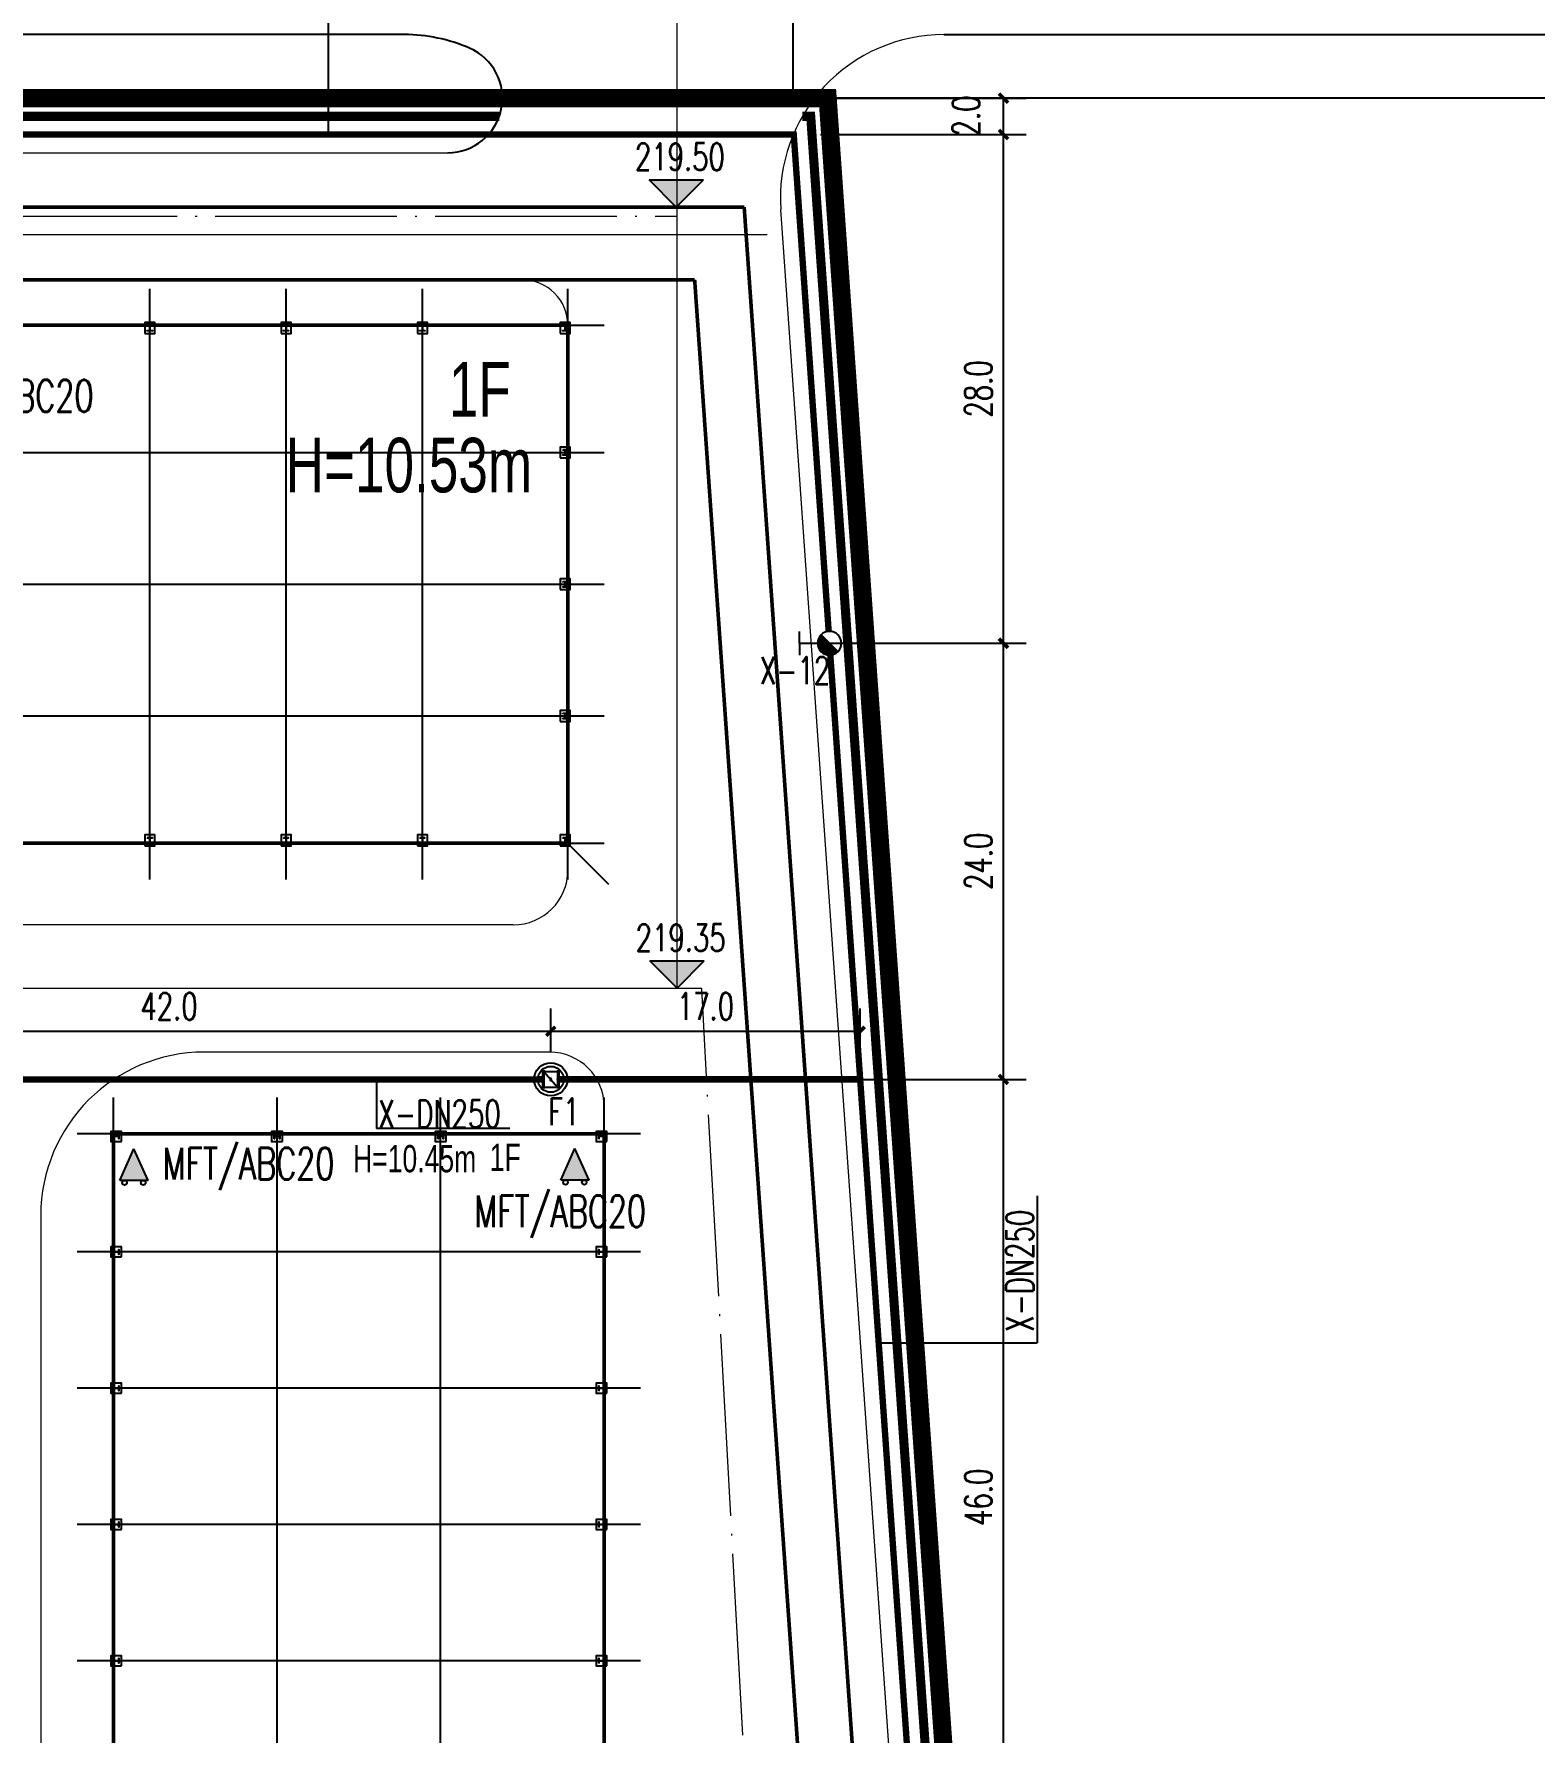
# Model space of a CAD drawing. Header units: metres. Extents: x 497246 to 997717, y 2998582 to 5998198.
# Drawn here: x 499595.6 to 499678.2, y 2999164.4 to 2999257.9 of the extents above; entities that cross this region are included whole.
import ezdxf
from ezdxf.enums import TextEntityAlignment as Align

# ---------------------------------------------------------------- set-up
doc = ezdxf.new("R2010")
doc.units = ezdxf.units.M
doc.header["$LTSCALE"] = 1000
for name, pattern in [('ACAD_ISO05W100', [34, 24, -3, 0.5, -3, 0.5, -3]), ('CENTER', [2, 1.25, -0.25, 0.25, -0.25]), ('DASH', [0.35, 0.25, -0.1]), ('DASHED', [19.05, 12.7, -6.35]), ('DOTE', [2.42, 2, -0.2, 0.02, -0.2]), ('PHANTOM2', [31.75, 15.875, -3.175, 3.175, -3.175, 3.175, -3.175])]:
    doc.linetypes.add(name, pattern=pattern)
doc.layers.get('0').update_dxf_attribs({"linetype": 'CONTINUOUS'})
doc.layers.get('Defpoints').update_dxf_attribs({"linetype": 'CONTINUOUS'})
for name, color, linetype in [('COLUMN', 9, 'CONTINUOUS'), ('DIM_ELEV', 3, 'CONTINUOUS'), ('DOTE', 1, 'CENTER'), ('EQUIP_消火栓', 7, 'CONTINUOUS'), ('EQUIP_灭火器', 7, 'CONTINUOUS'), ('PIPE-消防', 1, 'CONTINUOUS'), ('PIPE-给水', 3, 'CONTINUOUS'), ('PUB_TEXT', 7, 'CONTINUOUS'), ('RD-侧石线', 5, 'CONTINUOUS'), ('RD-红线', 7, 'CONTINUOUS'), ('TEXT_灭火器', 7, 'CONTINUOUS'), ('TWT_DIM', 3, 'CONTINUOUS'), ('VALVE_喷淋', 7, 'CONTINUOUS'), ('YD-R2', 50, 'CONTINUOUS'), ('围墙', 6, 'FENCELINE2'), ('图例层', 7, 'CONTINUOUS'), ('建筑', 7, 'CONTINUOUS'), ('文字', 255, 'CONTINUOUS'), ('新建建筑', 2, 'CONTINUOUS'), ('用地边界', 7, 'CONTINUOUS'), ('红线', 1, 'PHANTOM2')]:
    doc.layers.add(name, color=color, linetype=linetype)
doc.layers.add('道路', color=4, linetype='CONTINUOUS', lineweight=15)
doc.layers.add('道路中线', color=1, linetype='DOTE', lineweight=13)
doc.styles.add('_TCH_DIM', font='SIMPLEX', dxfattribs={"bigfont": 'GBCBIG'})
doc.styles.add('_TCH_DIM_T3', font='SIMPLEX', dxfattribs={"width": 0.705882, "bigfont": 'GBCBIG'})
doc.styles.add('HZTXT', font='txt', dxfattribs={"width": 0.7, "bigfont": 'HZTXT'})
doc.styles.get("Standard").update_dxf_attribs({"font": 'rs.shx', "bigfont": 'hztxt.shx'})
doc.styles.add('TG_LINETYPE', font='SIMPLEX', dxfattribs={"width": 0.8, "height": 3, "bigfont": 'HZTXT'})
doc.styles.add('亨利项目总图布置_2022_8_8_t3--03$0$亨利项目总图布置_2022_8_8_t3--02$0$CEC', font='ARIALN.TTF')
doc.linetypes.add('FENCELINE2', pattern='A,6.35,-2.54,[132,ltypeshp.shx,S=2.54,R=0,X=-2.54,Y=0],-2.54,25.4', length=36.83)
doc.linetypes.add('TG_X', pattern='A,3,-0.3,["X",TG_LINETYPE,S=0.1,R=0,X=-0.23,Y=-0.15],0', length=3.3)
doc.dimstyles.new('_TWT_ARCH&&1', dxfattribs={"dimtxt": 1.4875, "dimasz": 0.5, "dimexe": 1.25, "dimexo": 1.5, "dimgap": 0.63125, "dimtad": 1, "dimdec": 1, "dimzin": 0, "dimdsep": 46, "dimtxsty": '_TCH_DIM_T3', "dimblk": 'ARCHTICK', "dimcen": 0.09, "dimclrt": 7, "dimazin": 2, "dimtfac": 1, "dimtdec": 1, "dimtix": 1, "dimtmove": 2, "dimatfit": 3, "dimfxl": 1, "dimtolj": 1, "dimtzin": 0, "dimarcsym": 0})

# ---------------------------------------------------------------- blocks, each defined once
blk = doc.blocks.new('$VALVE$00000316')
for p, q in [((-125, 72), (125, -72)), ((-125, 72), (-125, -72)), ((-125, 72), (125, 72)), ((125, 72), (125, -72)), ((-125, -72), (125, -72))]:
    blk.add_line(p, q)
at = {"const_width": 21.1}
blk.add_lwpolyline([(-11, 0, 1), (11, 0, 1)], format="xyb", close=True, dxfattribs=at)
for p in [(-125, 0), (125, 0)]:
    blk.add_point(p)
at = {"color": 7, "flags": 9}
for tag in ['XSIZE', 'YSIZE']:
    blk.add_attdef(tag, (0, 0), '', height=0.5, dxfattribs=at)
blk = doc.blocks.new('_ArchTick')
at = {"color": 0, "linetype": 'ByBlock', "const_width": 0.4}
blk.add_lwpolyline([(-0.5, -0.5), (0.5, 0.5)], dxfattribs=at)
blk = doc.blocks.new('*D394')
at = {"layer": 'Defpoints', "color": 0, "transparency": 16777216}
for p in [(499637.419, 2999200.333), (499648.981, 2999200.333), (499637.419, 2999154.333)]:
    blk.add_point(p, dxfattribs=at)
at = {"layer": 'TWT_DIM', "color": 0, "lineweight": -2, "transparency": 16777216}
for p, q in [((499638.919, 2999200.333), (499650.231, 2999200.333)), ((499648.981, 2999154.333), (499648.981, 2999200.333)), ((499638.919, 2999154.333), (499650.231, 2999154.333))]:
    blk.add_line(p, q, dxfattribs=at)
at = {"layer": 'TWT_DIM', "color": 0, "lineweight": -2, "transparency": 16777216, "xscale": 0.5, "yscale": 0.5, "zscale": 0.5}
for p, rotation in [((499648.981, 2999200.333), 90), ((499648.981, 2999154.333), 270)]:
    blk.add_blockref('_ArchTick', p, dxfattribs=dict(at, rotation=rotation))
at = {"layer": 'TWT_DIM', "color": 7, "transparency": 16777216, "insert": (499647.606, 2999177.333), "char_height": 1.4875, "attachment_point": 5, "rotation": 90, "style": '_TCH_DIM_T3'}
blk.add_mtext('\\A1;46.0', dxfattribs=at)
blk = doc.blocks.new('*D395')
at = {"layer": 'Defpoints', "color": 0, "transparency": 16777216}
for p in [(499637.419, 2999224.333), (499648.981, 2999224.333), (499637.419, 2999200.333)]:
    blk.add_point(p, dxfattribs=at)
at = {"layer": 'TWT_DIM', "color": 0, "lineweight": -2, "transparency": 16777216}
for p, q in [((499638.919, 2999224.333), (499650.231, 2999224.333)), ((499648.981, 2999200.333), (499648.981, 2999224.333)), ((499638.919, 2999200.333), (499650.231, 2999200.333))]:
    blk.add_line(p, q, dxfattribs=at)
at = {"layer": 'TWT_DIM', "color": 0, "lineweight": -2, "transparency": 16777216, "xscale": 0.5, "yscale": 0.5, "zscale": 0.5}
for p, rotation in [((499648.981, 2999224.333), 90), ((499648.981, 2999200.333), 270)]:
    blk.add_blockref('_ArchTick', p, dxfattribs=dict(at, rotation=rotation))
at = {"layer": 'TWT_DIM', "color": 7, "transparency": 16777216, "insert": (499647.606, 2999212.333), "char_height": 1.4875, "attachment_point": 5, "rotation": 90, "style": '_TCH_DIM_T3'}
blk.add_mtext('\\A1;24.0', dxfattribs=at)
blk = doc.blocks.new('*D396')
at = {"layer": 'Defpoints', "color": 0, "transparency": 16777216}
for p in [(499637.419, 2999252.333), (499648.981, 2999252.333), (499637.419, 2999224.333)]:
    blk.add_point(p, dxfattribs=at)
at = {"layer": 'TWT_DIM', "color": 0, "lineweight": -2, "transparency": 16777216}
for p, q in [((499638.919, 2999252.333), (499650.231, 2999252.333)), ((499648.981, 2999224.333), (499648.981, 2999252.333)), ((499638.919, 2999224.333), (499650.231, 2999224.333))]:
    blk.add_line(p, q, dxfattribs=at)
at = {"layer": 'TWT_DIM', "color": 0, "lineweight": -2, "transparency": 16777216, "xscale": 0.5, "yscale": 0.5, "zscale": 0.5}
for p, rotation in [((499648.981, 2999252.333), 90), ((499648.981, 2999224.333), 270)]:
    blk.add_blockref('_ArchTick', p, dxfattribs=dict(at, rotation=rotation))
at = {"layer": 'TWT_DIM', "color": 7, "transparency": 16777216, "insert": (499647.606, 2999238.333), "char_height": 1.4875, "attachment_point": 5, "rotation": 90, "style": '_TCH_DIM_T3'}
blk.add_mtext('\\A1;28.0', dxfattribs=at)
blk = doc.blocks.new('*D397')
at = {"layer": 'Defpoints', "color": 0, "transparency": 16777216}
for p in [(499637.419, 2999254.333), (499648.981, 2999254.333), (499637.419, 2999252.333)]:
    blk.add_point(p, dxfattribs=at)
at = {"layer": 'TWT_DIM', "color": 0, "lineweight": -2, "transparency": 16777216}
for p, q in [((499638.919, 2999254.333), (499650.231, 2999254.333)), ((499648.981, 2999252.333), (499648.981, 2999254.333)), ((499638.919, 2999252.333), (499650.231, 2999252.333))]:
    blk.add_line(p, q, dxfattribs=at)
at = {"layer": 'TWT_DIM', "color": 0, "lineweight": -2, "transparency": 16777216, "xscale": 0.5, "yscale": 0.5, "zscale": 0.5}
for p, rotation in [((499648.981, 2999254.333), 90), ((499648.981, 2999252.333), 270)]:
    blk.add_blockref('_ArchTick', p, dxfattribs=dict(at, rotation=rotation))
at = {"layer": 'TWT_DIM', "color": 7, "transparency": 16777216, "insert": (499646.928, 2999253.356), "char_height": 1.4875, "attachment_point": 5, "rotation": 90, "style": '_TCH_DIM_T3'}
blk.add_mtext('\\A1;2.0', dxfattribs=at)
blk = doc.blocks.new('*D413')
at = {"layer": 'Defpoints', "color": 0, "transparency": 16777216}
for p in [(499637.419, 2999261.827), (499576.755, 2999252.333), (499637.419, 2999252.333)]:
    blk.add_point(p, dxfattribs=at)
at = {"layer": 'TWT_DIM', "color": 0, "lineweight": -2, "transparency": 16777216}
for p, q in [((499576.755, 2999253.833), (499576.755, 2999263.077)), ((499637.419, 2999253.833), (499637.419, 2999263.077)), ((499576.755, 2999261.827), (499637.419, 2999261.827))]:
    blk.add_line(p, q, dxfattribs=at)
at = {"layer": 'TWT_DIM', "color": 0, "lineweight": -2, "transparency": 16777216, "xscale": 0.5, "yscale": 0.5, "zscale": 0.5, "rotation": 180}
blk.add_blockref('_ArchTick', (499576.755, 2999261.827), dxfattribs=at)
at = {"layer": 'TWT_DIM', "color": 0, "lineweight": -2, "transparency": 16777216, "xscale": 0.5, "yscale": 0.5, "zscale": 0.5}
blk.add_blockref('_ArchTick', (499637.419, 2999261.827), dxfattribs=at)
at = {"layer": 'TWT_DIM', "color": 7, "transparency": 16777216, "insert": (499607.087, 2999263.202), "char_height": 1.4875, "attachment_point": 5, "style": '_TCH_DIM_T3'}
blk.add_mtext('\\A1;60.7', dxfattribs=at)
blk = doc.blocks.new('*D415')
at = {"layer": 'Defpoints', "color": 0, "transparency": 16777216}
for p in [(499624.075, 2999202.977), (499582.069, 2999200.333), (499624.075, 2999200.333)]:
    blk.add_point(p, dxfattribs=at)
at = {"layer": 'TWT_DIM', "color": 0, "lineweight": -2, "transparency": 16777216}
for p, q in [((499582.069, 2999201.833), (499582.069, 2999204.227)), ((499624.075, 2999201.833), (499624.075, 2999204.227)), ((499582.069, 2999202.977), (499624.075, 2999202.977))]:
    blk.add_line(p, q, dxfattribs=at)
at = {"layer": 'TWT_DIM', "color": 0, "lineweight": -2, "transparency": 16777216, "xscale": 0.5, "yscale": 0.5, "zscale": 0.5, "rotation": 180}
blk.add_blockref('_ArchTick', (499582.069, 2999202.977), dxfattribs=at)
at = {"layer": 'TWT_DIM', "color": 0, "lineweight": -2, "transparency": 16777216, "xscale": 0.5, "yscale": 0.5, "zscale": 0.5}
blk.add_blockref('_ArchTick', (499624.075, 2999202.977), dxfattribs=at)
at = {"layer": 'TWT_DIM', "color": 7, "transparency": 16777216, "insert": (499603.072, 2999204.352), "char_height": 1.4875, "attachment_point": 5, "style": '_TCH_DIM_T3'}
blk.add_mtext('\\A1;42.0', dxfattribs=at)
blk = doc.blocks.new('*D416')
at = {"layer": 'Defpoints', "color": 0, "transparency": 16777216}
for p in [(499641.099, 2999202.977), (499624.075, 2999200.333), (499641.099, 2999200.333)]:
    blk.add_point(p, dxfattribs=at)
at = {"layer": 'TWT_DIM', "color": 0, "lineweight": -2, "transparency": 16777216}
for p, q in [((499624.075, 2999201.833), (499624.075, 2999204.227)), ((499641.099, 2999201.833), (499641.099, 2999204.227)), ((499624.075, 2999202.977), (499641.099, 2999202.977))]:
    blk.add_line(p, q, dxfattribs=at)
at = {"layer": 'TWT_DIM', "color": 0, "lineweight": -2, "transparency": 16777216, "xscale": 0.5, "yscale": 0.5, "zscale": 0.5, "rotation": 180}
blk.add_blockref('_ArchTick', (499624.075, 2999202.977), dxfattribs=at)
at = {"layer": 'TWT_DIM', "color": 0, "lineweight": -2, "transparency": 16777216, "xscale": 0.5, "yscale": 0.5, "zscale": 0.5}
blk.add_blockref('_ArchTick', (499641.099, 2999202.977), dxfattribs=at)
at = {"layer": 'TWT_DIM', "color": 7, "transparency": 16777216, "insert": (499632.587, 2999204.352), "char_height": 1.4875, "attachment_point": 5, "style": '_TCH_DIM_T3'}
blk.add_mtext('\\A1;17.0', dxfattribs=at)
blk = doc.blocks.new('$TwtSys$00000385')
for p, q in [((0, 331), (-130, 331)), ((0, 331), (0, 131)), ((0, 331), (130, 331)), ((92, 92), (-92, -92))]:
    blk.add_line(p, q)
for start, end in [(135, 315), (315, 135)]:
    blk.add_arc((0, 0), 131, start, end)
at = {"color": 0}
for points in [[(-34, 127), (-127, 34), (34, 127), (-127, -34)], [(-93, 93), (-93, 93), (-34, 127), (-127, 34)], [(34, 127), (-127, -34), (93, 93), (-93, -93)]]:
    blk.add_solid(points, dxfattribs=at)
blk = doc.blocks.new('$TwtSys$00000547')
blk.add_hatch(color=256).paths.add_polyline_path([(-155, 0), (0, 346), (155, 0)])
for p, q in [((-155, 0), (0, 346)), ((155, 0), (0, 346)), ((155, 0), (-155, 0))]:
    blk.add_line(p, q)
for centre in [(-103, -26), (103, -26)]:
    blk.add_circle(centre, 25.7)

msp = doc.modelspace()

# ---------------------------------------------------------------- hatches: boundary and pattern name
at = {"layer": 'DIM_ELEV'}
for points in [[(499630.981, 2999248.337), (499629.481, 2999249.837), (499632.481, 2999249.837)], [(499631.024, 2999205.356), (499629.524, 2999206.856), (499632.524, 2999206.856)]]:
    msp.add_hatch(color=0, dxfattribs=at).paths.add_polyline_path(points)
at = {"layer": 'PIPE-消防', "linetype": 'TG_X'}
for points in [[(499637.444, 2999252.333), (499637.444, 2999252.508), (499637.608, 2999252.508)], [(499637.444, 2999252.333), (499637.619, 2999252.345), (499637.608, 2999252.508)]]:
    msp.add_hatch(color=256, dxfattribs=at).paths.add_polyline_path(points)

# ---------------------------------------------------------------- linework, layer by layer
msp.add_line((499625.15, 2999213.183), (499627.25, 2999211.083))
at = {"color": 0, "ltscale": 0.1}
for centre, radius, start, end in [((499616.015, 2999248.833), 9, 66.44354, 90), ((499618.413, 2999254.333), 3, 270, 66.44354)]:
    msp.add_arc(centre, radius, start, end, dxfattribs=at)
at = {"layer": 'COLUMN', "color": 7}
for points in [[(499601.74, 2999241.383), (499602.29, 2999241.383), (499602.29, 2999241.983), (499601.74, 2999241.983)], [(499609.24, 2999241.383), (499609.79, 2999241.383), (499609.79, 2999241.983), (499609.24, 2999241.983)], [(499616.74, 2999241.383), (499617.29, 2999241.383), (499617.29, 2999241.983), (499616.74, 2999241.983)], [(499624.6, 2999241.383), (499625.15, 2999241.383), (499625.15, 2999241.983), (499624.6, 2999241.983)], [(499624.6, 2999234.533), (499625.15, 2999234.533), (499625.15, 2999235.133), (499624.6, 2999235.133)], [(499624.6, 2999227.283), (499625.15, 2999227.283), (499625.15, 2999227.883), (499624.6, 2999227.883)], [(499624.6, 2999220.033), (499625.15, 2999220.033), (499625.15, 2999220.633), (499624.6, 2999220.633)], [(499601.74, 2999213.183), (499602.29, 2999213.183), (499602.29, 2999213.783), (499601.74, 2999213.783)], [(499609.24, 2999213.183), (499609.79, 2999213.183), (499609.79, 2999213.783), (499609.24, 2999213.783)], [(499616.74, 2999213.183), (499617.29, 2999213.183), (499617.29, 2999213.783), (499616.74, 2999213.783)], [(499624.6, 2999213.183), (499625.15, 2999213.183), (499625.15, 2999213.783), (499624.6, 2999213.783)], [(499600.465, 2999196.918), (499600.465, 2999197.468), (499599.865, 2999197.468), (499599.865, 2999196.918)], [(499609.315, 2999196.918), (499609.315, 2999197.468), (499608.715, 2999197.468), (499608.715, 2999196.918)], [(499618.315, 2999196.918), (499618.315, 2999197.468), (499617.715, 2999197.468), (499617.715, 2999196.918)], [(499627.165, 2999196.918), (499627.165, 2999197.468), (499626.565, 2999197.468), (499626.565, 2999196.918)], [(499600.465, 2999190.558), (499600.465, 2999191.108), (499599.865, 2999191.108), (499599.865, 2999190.558)], [(499627.165, 2999190.558), (499627.165, 2999191.108), (499626.565, 2999191.108), (499626.565, 2999190.558)], [(499600.465, 2999183.058), (499600.465, 2999183.608), (499599.865, 2999183.608), (499599.865, 2999183.058)], [(499627.165, 2999183.058), (499627.165, 2999183.608), (499626.565, 2999183.608), (499626.565, 2999183.058)], [(499600.465, 2999175.558), (499600.465, 2999176.108), (499599.865, 2999176.108), (499599.865, 2999175.558)], [(499627.165, 2999175.558), (499627.165, 2999176.108), (499626.565, 2999176.108), (499626.565, 2999175.558)], [(499600.465, 2999168.058), (499600.465, 2999168.608), (499599.865, 2999168.608), (499599.865, 2999168.058)], [(499627.165, 2999168.058), (499627.165, 2999168.608), (499626.565, 2999168.608), (499626.565, 2999168.058)]]:
    msp.add_lwpolyline(points, close=True, dxfattribs=at)
for points in [[(499601.875, 2999241.833), (499602.155, 2999241.833), (499602.155, 2999241.821), (499602.02, 2999241.821), (499602.02, 2999241.545), (499602.155, 2999241.545), (499602.155, 2999241.533), (499601.875, 2999241.533), (499601.875, 2999241.545), (499602.01, 2999241.545), (499602.01, 2999241.821), (499601.875, 2999241.821), (499601.875, 2999241.833)], [(499609.375, 2999241.833), (499609.655, 2999241.833), (499609.655, 2999241.821), (499609.52, 2999241.821), (499609.52, 2999241.545), (499609.655, 2999241.545), (499609.655, 2999241.533), (499609.375, 2999241.533), (499609.375, 2999241.545), (499609.51, 2999241.545), (499609.51, 2999241.821), (499609.375, 2999241.821), (499609.375, 2999241.833)], [(499616.875, 2999241.833), (499617.155, 2999241.833), (499617.155, 2999241.821), (499617.02, 2999241.821), (499617.02, 2999241.545), (499617.155, 2999241.545), (499617.155, 2999241.533), (499616.875, 2999241.533), (499616.875, 2999241.545), (499617.01, 2999241.545), (499617.01, 2999241.821), (499616.875, 2999241.821), (499616.875, 2999241.833)], [(499624.735, 2999241.833), (499625.015, 2999241.833), (499625.015, 2999241.821), (499624.88, 2999241.821), (499624.88, 2999241.545), (499625.015, 2999241.545), (499625.015, 2999241.533), (499624.735, 2999241.533), (499624.735, 2999241.545), (499624.87, 2999241.545), (499624.87, 2999241.821), (499624.735, 2999241.821), (499624.735, 2999241.833)], [(499624.735, 2999234.983), (499625.015, 2999234.983), (499625.015, 2999234.971), (499624.88, 2999234.971), (499624.88, 2999234.695), (499625.015, 2999234.695), (499625.015, 2999234.683), (499624.735, 2999234.683), (499624.735, 2999234.695), (499624.87, 2999234.695), (499624.87, 2999234.971), (499624.735, 2999234.971), (499624.735, 2999234.983)], [(499624.735, 2999227.733), (499625.015, 2999227.733), (499625.015, 2999227.721), (499624.88, 2999227.721), (499624.88, 2999227.445), (499625.015, 2999227.445), (499625.015, 2999227.433), (499624.735, 2999227.433), (499624.735, 2999227.445), (499624.87, 2999227.445), (499624.87, 2999227.721), (499624.735, 2999227.721), (499624.735, 2999227.733)], [(499624.735, 2999220.483), (499625.015, 2999220.483), (499625.015, 2999220.471), (499624.88, 2999220.471), (499624.88, 2999220.195), (499625.015, 2999220.195), (499625.015, 2999220.183), (499624.735, 2999220.183), (499624.735, 2999220.195), (499624.87, 2999220.195), (499624.87, 2999220.471), (499624.735, 2999220.471), (499624.735, 2999220.483)], [(499601.875, 2999213.633), (499602.155, 2999213.633), (499602.155, 2999213.621), (499602.02, 2999213.621), (499602.02, 2999213.345), (499602.155, 2999213.345), (499602.155, 2999213.333), (499601.875, 2999213.333), (499601.875, 2999213.345), (499602.01, 2999213.345), (499602.01, 2999213.621), (499601.875, 2999213.621), (499601.875, 2999213.633)], [(499609.375, 2999213.633), (499609.655, 2999213.633), (499609.655, 2999213.621), (499609.52, 2999213.621), (499609.52, 2999213.345), (499609.655, 2999213.345), (499609.655, 2999213.333), (499609.375, 2999213.333), (499609.375, 2999213.345), (499609.51, 2999213.345), (499609.51, 2999213.621), (499609.375, 2999213.621), (499609.375, 2999213.633)], [(499616.875, 2999213.633), (499617.155, 2999213.633), (499617.155, 2999213.621), (499617.02, 2999213.621), (499617.02, 2999213.345), (499617.155, 2999213.345), (499617.155, 2999213.333), (499616.875, 2999213.333), (499616.875, 2999213.345), (499617.01, 2999213.345), (499617.01, 2999213.621), (499616.875, 2999213.621), (499616.875, 2999213.633)], [(499624.735, 2999213.633), (499625.015, 2999213.633), (499625.015, 2999213.621), (499624.88, 2999213.621), (499624.88, 2999213.345), (499625.015, 2999213.345), (499625.015, 2999213.333), (499624.735, 2999213.333), (499624.735, 2999213.345), (499624.87, 2999213.345), (499624.87, 2999213.621), (499624.735, 2999213.621), (499624.735, 2999213.633)], [(499600.015, 2999197.053), (499600.015, 2999197.333), (499600.027, 2999197.333), (499600.027, 2999197.198), (499600.303, 2999197.198), (499600.303, 2999197.333), (499600.315, 2999197.333), (499600.315, 2999197.053), (499600.303, 2999197.053), (499600.303, 2999197.188), (499600.027, 2999197.188), (499600.027, 2999197.053), (499600.015, 2999197.053)], [(499608.865, 2999197.053), (499608.865, 2999197.333), (499608.877, 2999197.333), (499608.877, 2999197.198), (499609.153, 2999197.198), (499609.153, 2999197.333), (499609.165, 2999197.333), (499609.165, 2999197.053), (499609.153, 2999197.053), (499609.153, 2999197.188), (499608.877, 2999197.188), (499608.877, 2999197.053), (499608.865, 2999197.053)], [(499617.865, 2999197.053), (499617.865, 2999197.333), (499617.877, 2999197.333), (499617.877, 2999197.198), (499618.153, 2999197.198), (499618.153, 2999197.333), (499618.165, 2999197.333), (499618.165, 2999197.053), (499618.153, 2999197.053), (499618.153, 2999197.188), (499617.877, 2999197.188), (499617.877, 2999197.053), (499617.865, 2999197.053)], [(499626.715, 2999197.053), (499626.715, 2999197.333), (499626.727, 2999197.333), (499626.727, 2999197.198), (499627.003, 2999197.198), (499627.003, 2999197.333), (499627.015, 2999197.333), (499627.015, 2999197.053), (499627.003, 2999197.053), (499627.003, 2999197.188), (499626.727, 2999197.188), (499626.727, 2999197.053), (499626.715, 2999197.053)], [(499600.015, 2999190.693), (499600.015, 2999190.973), (499600.027, 2999190.973), (499600.027, 2999190.838), (499600.303, 2999190.838), (499600.303, 2999190.973), (499600.315, 2999190.973), (499600.315, 2999190.693), (499600.303, 2999190.693), (499600.303, 2999190.828), (499600.027, 2999190.828), (499600.027, 2999190.693), (499600.015, 2999190.693)], [(499626.715, 2999190.693), (499626.715, 2999190.973), (499626.727, 2999190.973), (499626.727, 2999190.838), (499627.003, 2999190.838), (499627.003, 2999190.973), (499627.015, 2999190.973), (499627.015, 2999190.693), (499627.003, 2999190.693), (499627.003, 2999190.828), (499626.727, 2999190.828), (499626.727, 2999190.693), (499626.715, 2999190.693)], [(499600.015, 2999183.193), (499600.015, 2999183.473), (499600.027, 2999183.473), (499600.027, 2999183.338), (499600.303, 2999183.338), (499600.303, 2999183.473), (499600.315, 2999183.473), (499600.315, 2999183.193), (499600.303, 2999183.193), (499600.303, 2999183.328), (499600.027, 2999183.328), (499600.027, 2999183.193), (499600.015, 2999183.193)], [(499626.715, 2999183.193), (499626.715, 2999183.473), (499626.727, 2999183.473), (499626.727, 2999183.338), (499627.003, 2999183.338), (499627.003, 2999183.473), (499627.015, 2999183.473), (499627.015, 2999183.193), (499627.003, 2999183.193), (499627.003, 2999183.328), (499626.727, 2999183.328), (499626.727, 2999183.193), (499626.715, 2999183.193)], [(499600.015, 2999175.693), (499600.015, 2999175.973), (499600.027, 2999175.973), (499600.027, 2999175.838), (499600.303, 2999175.838), (499600.303, 2999175.973), (499600.315, 2999175.973), (499600.315, 2999175.693), (499600.303, 2999175.693), (499600.303, 2999175.828), (499600.027, 2999175.828), (499600.027, 2999175.693), (499600.015, 2999175.693)], [(499626.715, 2999175.693), (499626.715, 2999175.973), (499626.727, 2999175.973), (499626.727, 2999175.838), (499627.003, 2999175.838), (499627.003, 2999175.973), (499627.015, 2999175.973), (499627.015, 2999175.693), (499627.003, 2999175.693), (499627.003, 2999175.828), (499626.727, 2999175.828), (499626.727, 2999175.693), (499626.715, 2999175.693)], [(499600.015, 2999168.193), (499600.015, 2999168.473), (499600.027, 2999168.473), (499600.027, 2999168.338), (499600.303, 2999168.338), (499600.303, 2999168.473), (499600.315, 2999168.473), (499600.315, 2999168.193), (499600.303, 2999168.193), (499600.303, 2999168.328), (499600.027, 2999168.328), (499600.027, 2999168.193), (499600.015, 2999168.193)], [(499626.715, 2999168.193), (499626.715, 2999168.473), (499626.727, 2999168.473), (499626.727, 2999168.338), (499627.003, 2999168.338), (499627.003, 2999168.473), (499627.015, 2999168.473), (499627.015, 2999168.193), (499627.003, 2999168.193), (499627.003, 2999168.328), (499626.727, 2999168.328), (499626.727, 2999168.193), (499626.715, 2999168.193)]]:
    msp.add_lwpolyline(points, dxfattribs=at)
at = {"layer": 'DIM_ELEV', "color": 0}
for p, q in [((499630.981, 2999248.337), (499629.481, 2999249.837)), ((499629.481, 2999249.837), (499632.481, 2999249.837)), ((499630.981, 2999248.337), (499632.481, 2999249.837)), ((499631.024, 2999205.356), (499629.524, 2999206.856)), ((499629.524, 2999206.856), (499632.524, 2999206.856)), ((499631.024, 2999205.356), (499632.524, 2999206.856))]:
    msp.add_line(p, q, dxfattribs=at)
at = {"layer": 'DOTE'}
for p, q in [((499602.015, 2999211.333), (499602.015, 2999243.833)), ((499609.515, 2999211.333), (499609.515, 2999243.833)), ((499617.015, 2999211.333), (499617.015, 2999243.833)), ((499625.015, 2999211.333), (499625.015, 2999243.833)), ((499420.015, 2999241.833), (499627.015, 2999241.833)), ((499420.015, 2999234.833), (499627.015, 2999234.833)), ((499420.015, 2999227.583), (499627.015, 2999227.583)), ((499420.015, 2999220.333), (499627.015, 2999220.333)), ((499420.015, 2999213.333), (499627.015, 2999213.333)), ((499600.015, 2999076.333), (499600.015, 2999199.333)), ((499609.015, 2999076.333), (499609.015, 2999199.333)), ((499618.015, 2999076.333), (499618.015, 2999199.333)), ((499627.015, 2999076.333), (499627.015, 2999199.333)), ((499629.015, 2999197.333), (499598.015, 2999197.333)), ((499629.015, 2999190.833), (499598.015, 2999190.833)), ((499629.015, 2999183.333), (499598.015, 2999183.333)), ((499629.015, 2999175.833), (499598.015, 2999175.833)), ((499629.015, 2999168.333), (499598.015, 2999168.333))]:
    msp.add_line(p, q, dxfattribs=at)
at = {"layer": 'PIPE-消防', "color": 70, "linetype": 'ByBlock'}
for p, q in [((499611.831, 2999259.554), (499611.831, 2999252.333)), ((499614.488, 2999200.333), (499614.488, 2999197.624)), ((499642.118, 2999185.828), (499650.839, 2999185.828))]:
    msp.add_line(p, q, dxfattribs=at)
at = {"layer": 'PIPE-消防', "linetype": 'TG_X', "ltscale": 0.005, "const_width": 0.35}
for points in [[(499577.409, 2999252.333), (499637.444, 2999252.333)], [(499639.366, 2999224.985), (499637.444, 2999252.333)], [(499641.099, 2999200.333), (499639.458, 2999223.681)], [(499582.723, 2999200.309), (499623.625, 2999200.333)], [(499624.525, 2999200.333), (499641.099, 2999200.333)], [(499644.025, 2999158.685), (499641.099, 2999200.333)]]:
    msp.add_lwpolyline(points, dxfattribs=at)
at = {"layer": 'PIPE-给水', "color": 70, "linetype": 'ByBlock'}
for p, q in [((499621.827, 2999197.624), (499614.488, 2999197.624)), ((499650.839, 2999193.921), (499650.839, 2999185.828))]:
    msp.add_line(p, q, dxfattribs=at)
at = {"layer": 'RD-侧石线', "color": 5, "ltscale": 0.1}
for p, q in [((499616.015, 2999257.833), (499243.487, 2999257.833)), ((499645.71, 2999257.833), (499742.164, 2999257.833))]:
    msp.add_line(p, q, dxfattribs=at)
at = {"layer": 'RD-红线', "ltscale": 0.1}
msp.add_lwpolyline([(499226.799, 2999232.918), (499226.749, 2999234.333, -0.414214), (499246.749, 2999254.333), (499642.362, 2999254.333)], format="xyb", dxfattribs=at)
msp.add_lwpolyline([(499226.799, 2999232.918), (499226.749, 2999234.333, -0.414214), (499246.749, 2999254.333), (499642.362, 2999254.333)], format="xyb", dxfattribs=at)
at = {"layer": 'VALVE_喷淋', "linetype": 'Continuous'}
for p, q in [((499623.623, 2999200.831), (499623.626, 2999199.831)), ((499623.698, 2999200.831), (499623.702, 2999199.831)), ((499624.448, 2999200.834), (499624.452, 2999199.834)), ((499624.523, 2999200.834), (499624.527, 2999199.834))]:
    msp.add_line(p, q, dxfattribs=at)
for radius in [0.913, 0.913, 0.713, 0.713]:
    msp.add_circle((499624.075, 2999200.333), radius, dxfattribs=at)
at = {"layer": 'YD-R2', "color": 0}
msp.add_lwpolyline([(499664.114, 2998901.333), (499657.634, 2998993.552), (499659.023, 2999023.723), (499651.606, 2999129.26), (499646.012, 2999158.941), (499639.309, 2999254.333)], dxfattribs=at)
at = {"layer": '围墙', "ltscale": 0.3, "const_width": 0.5, "flags": 128}
msp.add_lwpolyline([(499230.346, 2999162.67, 0.01723), (499227.798, 2999232.971), (499227.749, 2999234.35, -0.413944), (499246.749, 2999253.333), (499621.242, 2999253.333)], format="xyb", dxfattribs=at)
msp.add_lwpolyline([(499637.916, 2999253.333), (499638.377, 2999253.333), (499645.019, 2999158.813), (499650.613, 2999129.132), (499655.448, 2999060.333)], dxfattribs=at)
at = {"layer": '图例层', "color": 1, "linetype": 'DASHED', "ltscale": 0.5}
msp.add_line((499245.259, 2999248.333), (499631.015, 2999248.333), dxfattribs=at)
at = {"layer": '图例层', "color": 1, "linetype": 'DASHED', "ltscale": 0.5, "const_width": 0.2}
for points in [[(499250.726, 2999248.333), (499634.718, 2999248.333)], [(499634.718, 2999248.333), (499641.045, 2999158.3), (499646.639, 2999128.619), (499654.015, 2999023.663), (499652.626, 2998993.491), (499658.54, 2998909.333)]]:
    msp.add_lwpolyline(points, dxfattribs=at)
at = {"layer": '图例层', "color": 11, "linetype": 'DASH', "ltscale": 20, "const_width": 0.2, "flags": 128}
for points in [[(499251.1, 2999244.333), (499631.992, 2999244.333)], [(499631.992, 2999244.333), (499638.064, 2999157.916), (499643.659, 2999128.235), (499651.01, 2999023.626), (499649.621, 2998993.455), (499655.251, 2998913.333)]]:
    msp.add_lwpolyline(points, dxfattribs=at)
at = {"layer": '建筑', "linetype": 'Continuous', "const_width": 0.1}
for points in [[(499422.015, 2999213.333), (499625.015, 2999213.333), (499625.015, 2999241.833), (499422.015, 2999241.833)], [(499600.015, 2999197.333), (499600.015, 2999078.333), (499627.015, 2999078.333), (499627.015, 2999197.333)]]:
    msp.add_lwpolyline(points, close=True, dxfattribs=at)
at = {"layer": '新建建筑', "color": 0, "linetype": 'Continuous', "const_width": 0.2}
for points in [[(499422.015, 2999213.333), (499625.015, 2999213.333), (499625.015, 2999241.833), (499422.015, 2999241.833)], [(499600.015, 2999197.333), (499600.015, 2999078.333), (499627.015, 2999078.333), (499627.015, 2999197.333)]]:
    msp.add_lwpolyline(points, close=True, dxfattribs=at)
at = {"layer": '用地边界', "color": 0}
msp.add_lwpolyline([(499742.164, 2999254.333), (499246.749, 2999254.333, 0.414214), (499226.749, 2999234.333), (499226.799, 2999232.918, -0.017235), (499229.346, 2999162.668), (499229.645, 2998995.296), (499233.189, 2998970.302), (499233.27, 2998924.833, 0.37059), (499250.258, 2998905.061), (499251.445, 2998904.916), (499253.27, 2998904.833), (499320.278, 2998904.833), (499345.278, 2998901.333), (499702.383, 2998901.333)], format="xyb", dxfattribs=at)
at = {"layer": '红线', "color": 1, "linetype": 'ACAD_ISO05W100', "flags": 128}
for const_width in [1, 1, 1, 1, 0.7, 0.7, 0.7, 0.7]:
    msp.add_lwpolyline([(499639.309, 2999254.333), (499646.012, 2999158.941), (499651.606, 2999129.26), (499659.023, 2999023.723), (499657.634, 2998993.552), (499664.114, 2998901.333), (499345.278, 2998901.333), (499320.278, 2998904.833), (499253.27, 2998904.833), (499251.445, 2998904.916), (499250.258, 2998905.061, -0.37059), (499233.27, 2998924.833), (499233.189, 2998970.302), (499229.645, 2998995.296), (499229.346, 2999162.668, 0.017235), (499226.799, 2999232.918), (499226.749, 2999234.333, -0.414214), (499246.749, 2999254.333), (499639.309, 2999254.333)], format="xyb", close=True, dxfattribs=dict(at, const_width=const_width))
at = {"layer": '道路', "linetype": 'ByBlock', "lineweight": 0, "ltscale": 0.2}
for p, q in [((499245.321, 2999251.333), (499618.413, 2999251.333)), ((499249.114, 2999246.833), (499635.986, 2999246.833)), ((499424.515, 2999244.333), (499622.515, 2999244.333)), ((499424.515, 2999244.333), (499622.515, 2999244.333)), ((499622.015, 2999208.833), (499424.515, 2999208.833)), ((499624.015, 2999201.833), (499605.015, 2999201.833))]:
    msp.add_line(p, q, dxfattribs=at)
at = {"layer": '道路', "linetype": 'ByBlock', "ltscale": 0.2}
for p, q in [((499643.032, 2999158.556), (499636.732, 2999248.202)), ((499625.015, 2999211.833), (499625.015, 2999241.833)), ((499625.015, 2999211.833), (499625.015, 2999241.833)), ((499627.015, 2999198.833), (499627.015, 2999077.833)), ((499627.015, 2999198.833), (499627.015, 2999077.833)), ((499596.015, 2999192.833), (499596.015, 2999083.833))]:
    msp.add_line(p, q, dxfattribs=at)
for centre, radius, start, end in [((499645.71, 2999248.833), 9, 90, 184.01962), ((499622.515, 2999241.833), 2.5, 0, 90), ((499622.515, 2999241.833), 2.5, 0, 90), ((499624.015, 2999198.833), 3, 0, 90)]:
    msp.add_arc(centre, radius, start, end, dxfattribs=at)
at = {"layer": '道路', "linetype": 'ByBlock', "lineweight": 0, "ltscale": 0.2}
for centre, radius, start, end in [((499622.015, 2999211.833), 3, 270, 0), ((499622.015, 2999211.833), 3, 270, 0), ((499605.015, 2999192.833), 9, 90, 180)]:
    msp.add_arc(centre, radius, start, end, dxfattribs=at)
at = {"layer": '道路中线', "ltscale": 5}
for p, q in [((499631.015, 2999266.332), (499631.015, 2999205.333)), ((499631.015, 2999205.333), (499412.015, 2999205.333))]:
    msp.add_line(p, q, dxfattribs=at)
at = {"layer": '道路中线', "ltscale": 0.005}
for p, q in [((499631.015, 2999266.332), (499631.015, 2999247.833)), ((499631.015, 2999266.332), (499631.015, 2999247.833)), ((499412.015, 2999247.833), (499631.015, 2999247.833)), ((499632.38, 2999205.333), (499412.015, 2999205.333)), ((499639.974, 2999067.583), (499632.38, 2999205.333)), ((499639.974, 2999067.583), (499632.38, 2999205.333))]:
    msp.add_line(p, q, dxfattribs=at)

# ---------------------------------------------------------------- block references
at = {"layer": 'EQUIP_消火栓', "xscale": 0.005, "yscale": 0.005, "zscale": 0.005, "rotation": 90}
msp.add_blockref('$TwtSys$00000385', (499639.412, 2999224.333), dxfattribs=at)
at = {"layer": 'EQUIP_灭火器', "color": 3, "xscale": 0.005, "yscale": 0.005, "zscale": 0.005}
for p in [(499601.142, 2999194.774), (499625.407, 2999194.793)]:
    msp.add_blockref('$TwtSys$00000547', p, dxfattribs=at)
at = {"layer": 'VALVE_喷淋', "linetype": 'Continuous', "xscale": 0.00300418119039787, "yscale": 0.006, "zscale": 0.00300418119039787, "rotation": 0.1921711441115849}
msp.add_blockref('$VALVE$00000316', (499624.075, 2999200.333), dxfattribs=at)

# ---------------------------------------------------------------- texts
at = {"layer": 'PIPE-消防', "color": 140, "linetype": 'TG_X', "ltscale": 700, "style": 'HZTXT', "width": 0.7}
msp.add_text('X-12', height=1.5, dxfattribs=at).set_placement((499637.512, 2999222.836), align=Align.MIDDLE)
at = {"layer": 'PIPE-消防', "linetype": 'TG_X', "ltscale": 700, "style": 'HZTXT', "width": 0.7}
msp.add_text('X-DN250', height=1.508, dxfattribs=at).set_placement((499617.957, 2999198.431), align=Align.MIDDLE)
at = {"layer": 'PIPE-消防', "color": 140, "linetype": 'TG_X', "ltscale": 700, "style": 'HZTXT', "width": 0.7}
msp.add_text('F1', height=1.5, dxfattribs=at).set_placement((499623.942, 2999197.802))
at = {"layer": 'PIPE-消防', "linetype": 'TG_X', "ltscale": 700, "style": 'HZTXT', "width": 0.7}
msp.add_text('X-DN250', height=1.5, rotation=90, dxfattribs=at).set_placement((499649.89, 2999189.798), align=Align.MIDDLE)
at = {"layer": 'PUB_TEXT', "color": 0, "style": '_TCH_DIM', "width": 0.705882}
for s, p in [('219.50', (499628.706, 2999250.362)), ('219.35', (499628.749, 2999207.381))]:
    msp.add_text(s, height=1.4875, dxfattribs=at).set_placement(p)
at = {"layer": 'TEXT_灭火器', "color": 3, "style": 'HZTXT', "width": 0.7}
for p in [(499589.47, 2999237.078), (499602.722, 2999194.817), (499619.871, 2999192.197)]:
    msp.add_text('MFT/ABC20', height=1.75, dxfattribs=at).set_placement(p)
at = {"layer": '文字', "color": 7, "style": '亨利项目总图布置_2022_8_8_t3--03$0$亨利项目总图布置_2022_8_8_t3--02$0$CEC', "width": 0.85}
for s, height, p in [('1F', 3, (499618.471, 2999236.812)), ('H=10.53m', 3, (499609.491, 2999232.639)), ('H=10.45m', 1.5, (499613.197, 2999195.217)), ('1F', 1.5, (499620.721, 2999195.291))]:
    msp.add_text(s, height=height, dxfattribs=at).set_placement(p)

# ---------------------------------------------------------------- dimensions: what is measured, and where the dimension line sits
at = {"layer": 'TWT_DIM'}
dim = msp.add_aligned_dim(p1=(499576.755, 2999252.333), p2=(499637.419, 2999252.333), distance=9.494, dimstyle='_TWT_ARCH&&1', dxfattribs=at)
dim.commit()
dim.dimension.update_dxf_attribs({"geometry": '*D413', "text_midpoint": (499607.087, 2999263.202)})
at = {"layer": 'TWT_DIM', "color": 3}
dim = msp.add_linear_dim(base=(499648.981, 2999254.333), p1=(499637.419, 2999252.333), p2=(499637.419, 2999254.333), angle=90, dimstyle='_TWT_ARCH&&1', dxfattribs=at)
dim.commit()
dim.dimension.update_dxf_attribs({"geometry": '*D397', "text_midpoint": (499646.928, 2999253.356), "dimtype": 129})
for p1, p2, distance, picture, middle in [((499637.419, 2999224.333), (499637.419, 2999252.333), -11.562, '*D396', (499647.606, 2999238.333)), ((499637.419, 2999200.333), (499637.419, 2999224.333), -11.562, '*D395', (499647.606, 2999212.333)), ((499582.069, 2999200.333), (499624.075, 2999200.333), 2.644, '*D415', (499603.072, 2999204.352)), ((499624.075, 2999200.333), (499641.099, 2999200.333), 2.644, '*D416', (499632.587, 2999204.352)), ((499637.419, 2999154.333), (499637.419, 2999200.333), -11.562, '*D394', (499647.606, 2999177.333))]:
    dim = msp.add_aligned_dim(p1=p1, p2=p2, distance=distance, dimstyle='_TWT_ARCH&&1', dxfattribs=at)
    dim.commit()
    dim.dimension.update_dxf_attribs({"geometry": picture, "text_midpoint": middle})

doc.saveas('drawing.dxf')
